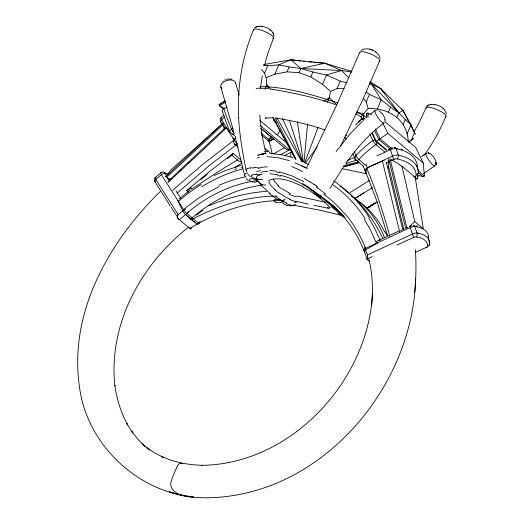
<?xml version="1.0" encoding="UTF-8"?>
<svg xmlns="http://www.w3.org/2000/svg" width="524" height="524" viewBox="0 0 524 524"><rect width="100%" height="100%" fill="white"/><g stroke="black" fill="none" stroke-linecap="round" stroke-linejoin="round"><path stroke-width="0.79" d="M364.023 250.249L367.311 259.649M428.416 236.913L428.37 237.778M273.98 36.294C273.358 29.265 264.771 25.814 258.509 26.305L259.092 26.239L256.629 26.783L257.199 26.58M428.455 245.645A4.788 2.961 -12.2 0 0 429.667 243.522L429.621 242.605M429.641 243.522L428.927 240.411M417.307 166.822C417.15 155.536 404.908 150.002 395.247 148.613A5.495 2.777 -14.5 0 0 390.485 149.674L376.861 155.916M388.481 168.473L388.769 159.925M253.564 29.73C243.85 52.944 238.846 78.037 238.4 103.176L238.387 103.713C237.903 126.14 241.682 148.351 246.149 170.248L246.575 171.001M238.702 95.158L238.721 94.621M365.68 171.8L365.732 171.361M372.472 293.119L371.66 304.732C373.206 289.222 372.505 273.417 368.68 258.273M160.246 191.483C109.202 241.584 68.86 312.114 79.34 385.874L79.432 386.633C87.082 447.81 143.491 497.767 205.172 497.78L205.978 497.8C319.85 497.119 412.67 388.684 415.683 278.46M363.512 118.915L363.905 113.387L368.176 108.468C388.998 107.826 407.692 119.885 408.281 142.096L413.39 138.598M414.707 292.182L414.766 291.403C416.049 277.53 416.357 263.572 415.336 249.673M388.526 167.975L388.638 166.606L403.768 229.257M304.077 161.923L307.562 124.077M260.408 88.615L262.255 75.718M233.023 137.897L233.874 139.246L233.822 141.336M371.699 304.018C361.652 387.642 287.82 464.375 201.498 465.351L202.297 465.371L191.66 464.677L181.35 463.006C177.328 463.111 176.706 468.535 174.99 471.338C173.431 475.137 171.695 478.903 170.732 482.905C169.914 493.674 185.548 497.335 193.336 496.935L180.184 494.905L169.285 491.82L175.9 493.719M189.812 188.398L188.81 189.78L186.616 190.631L209.364 171.676L233.121 153.388L240.975 159.971M256.583 177.374L256.753 179.267L257.978 181.697M354.748 157.717L354.925 157.135M344.176 88.418L337.03 88.707L330.533 91.412L329.242 97.687L327.526 102.232M436.001 164.326L435.765 160.992L433.865 157.259L430.813 154.102L427.794 152.87M264.496 65.376L267.79 53.566L273.554 37.997M233.121 153.388L232.322 154.953L227.259 158.726M265.275 89.054C268.046 82.615 266.637 74.5 261.555 69.568M280.071 129.926L278.257 133.803L275.873 134.753M258.194 178.782L257.507 180.38M188.437 211.572L187.409 213.052L179.404 219.694L189.793 228.405A3.917 0.603 50.8 0 0 190.33 228.811M304.641 162.866L318.088 127.247M200.181 221.416L198.635 223.25L189.793 228.405M264.548 73.288L267.718 65.67L278.722 64.871L289.183 66.934L300.855 68.5L341.517 70.517L351.794 72.089M266.218 77.729L274.851 74.179L278.722 64.871L290.938 59.762L324.873 63.247L351.905 71.415M274.851 74.179L287.139 71.847L289.183 66.934M287.139 71.847L299.106 72.718L300.855 68.5L324.873 63.247L341.517 70.517L348.964 77.906M330.533 91.412L322.555 84.325L310.863 76.89L312.907 71.985L326.426 75.017L340.2 81.089L347.15 82.884M322.555 84.325L326.426 75.017L341.517 70.517M337.03 88.707L340.2 81.089M359.785 52.282L336.231 105.979L306.756 167.588M368.176 108.468L366.25 101.944L369.427 94.327L366.171 92.067M377.319 109.143L381.197 99.835L371.464 84.089L369.518 82.622M388.441 112.044L390.485 107.132L381.197 99.835L369.427 94.327M397.074 117.107L398.829 112.889L403.008 110.538L410.947 124.778L415.506 134.373M403.238 124.45L405.281 119.544L371.464 84.089L369.086 84.279M407.069 134.085L410.947 124.778L405.281 119.544M411.458 139.849L414.628 132.231M379.749 60.62L363.008 99.2L340.908 145.633M366.296 169.514L367.285 167.621L392.502 156.093L390.485 149.674M426.038 107.787L419.095 122.747L413.914 131.95M445.996 116.138C440.173 130.076 432.817 143.386 423.877 155.556M339.126 212.646L340.862 213.386M257.382 180.636L262.662 185.064C235.918 188.398 210.838 201.157 190.841 218.999L185.562 214.571C205.375 196.624 231.313 183.95 257.435 180.525M339.369 212.168L339.441 212.816L342.951 215.482M329.969 188.489L342.762 167.929M355.207 156.571L355.22 156.545A5.764 3.229 -25.5 0 1 355.475 156.159L355.993 155.549A82.72 50.094 -25.8 0 1 372.885 140.491M271.17 136.509L268.091 140.74M346.128 163.049C355.711 149.464 366.708 136.771 379.684 126.317L383.843 123.147M336.094 151.593L350.477 133.463L362.274 121.313M305.237 163.18L317.38 146.831M360.912 117.238L363.905 113.387L356.595 112.719M165.597 176.627L171.119 169.769L222.543 123.585M358.744 159.46L358.776 159.42A92.407 55.957 -25.8 0 1 375.911 144.565A1.801 1.349 -51.1 0 0 376.736 142.266A1.795 0.373 54.9 0 1 375.23 140.236L372.047 133.633M427.446 105.809L427.008 106.248L429.149 104.813L431.684 104.302L431.141 104.348C437.252 104.021 445.059 107.302 446.396 113.832M426.929 106.32L427.368 105.887M254.585 28.126L255.928 27.11L255.437 27.399M265.871 118.038L272.513 117.808M168.152 181.121L225.51 127.509M179.536 171.341L181.324 169.671M188.489 162.971L189.688 161.851M167.975 182.614L226.499 127.908A2.718 0.413 50.7 0 1 226.119 127.194M165.695 176.693L223.139 123.081M166.298 177.643L223.741 124.037M361.023 50.455C367.501 46.151 378.394 50.861 380.175 58.256M409.447 226.532L414.779 221.6L401.934 166.154L391.349 159.427M172.691 190.251L202.696 164.457L234.176 140.065L226.499 127.908M177.236 192.996L209.875 165.119L237.28 144.021M185.542 214.552L185.227 214.27A3.616 0.766 55.3 0 1 182.83 211.002L182.568 210.51L186.924 206.784L198.262 198.36L208.283 192.203L219.15 186.695M224.062 115.097L221.311 117.52A5.45 1.192 49.6 0 0 221.58 119.741L228.975 131.465M182.568 210.51L178.212 201.354L188.666 192.858L201.19 184.435M221.573 119.734L224.691 117.022M155.779 179.45A4.788 1.159 50.1 0 1 155.418 177.341L161.405 172.579M251.618 175.402L252.044 175.101M170.267 205.886L155.274 182.234A2.771 1.906 -30.9 0 1 155.766 179.444L161.385 174.656A4.814 1.179 50.3 0 1 160.999 172.553M179.025 198.937L190.186 190.035M321.212 196.566L314.655 191.941L321.232 196.539M200.699 179.765L207.321 174.341M232.276 154.993L231.339 154.862M161.385 174.656L183.839 209.986L178.186 214.67L155.759 179.437M223.283 80.971L222.929 81.253M257.546 175.868L262.334 174.034M370.573 114.114L374.974 110.649M233.874 139.246L235.649 137.851M188.581 227.167C141.146 264.234 108.036 324.553 114.913 385.834L114.822 385.075C116.695 398.974 120.861 412.565 127.64 424.866L126.625 423.228L132.827 433.106L131.786 431.435L138.12 439.472L145.024 446.487L142.214 443.828L149.812 450.031L146.7 447.719L154.966 453.083L163.829 457.557L162.001 456.797L171.44 460.373L182.673 463.504M196.507 215.2L202.657 210.438M409.054 142.076L413.429 138.729M236.9 144.205L235.63 145.128L238.047 147.152M416.999 174.892L423.254 176.811L424.407 175.999L423.248 163.056L387.832 133.358L376.042 141.683M369.551 180.374L350.156 192.577M366.571 117.736L366.505 113.839L367.665 113.027L371.392 114.442M323.937 101.381L329.242 97.687L336.709 104.885M374.071 203.62L366.59 208.657M375.518 141.382L376.114 140.976L386.299 149.51M374.817 203.102L369.774 206.607L374.961 203.017M421.545 156.48L426.005 153.408M192.341 188.791L194.031 187.638M194.594 187.258L217.342 172.265L237.575 159.813M434.828 165.931L423.615 173.431M366.341 208.821L370.173 206.338L366.839 208.487M233.003 128.19L231.575 129.081L232.001 129.893A5.764 1.821 58.2 0 0 232.289 130.391L232.309 130.424M354.427 198.786L372.525 187.54M354.532 198.72L364.219 192.688M223.152 108.881L219.412 105.743L219.065 104.61L225.117 100.942M366.269 208.591L375.361 203.109M235.06 167.248L241.924 163.147M366.263 208.598L377.346 201.937M255.516 27.346L257.114 26.606M377.981 242.959A3.616 2.083 -17.5 0 0 377.116 243.26L365.601 249.856A3.616 2.089 -17.4 0 0 364.625 252.417M273.816 153.755L284.368 147.755L264.718 131.295M427.944 105.429L428.488 105.121L428.036 105.383M280.392 154.901L289.359 149.903L260.068 125.341M284.925 155.504L292.045 151.567M219.065 104.61L225.386 101.099M225.733 102.232L219.412 105.743L223.702 108.121M229.892 132.1A3.498 2.017 -17.9 0 1 231.621 129.127A82.72 23.691 61 0 1 223.859 108.789L226.971 107.099M272.329 137.733L268.956 139.607L260.939 132.893M268.216 141.644L273.875 138.506M268.963 141.349L273.495 138.834M261.764 135.31L269.179 141.526L273.711 139.011M345.879 135.506L346.633 135.192M191.627 219.661C217.473 205.801 246.26 196.389 275.768 196.061L281.054 200.482L284.322 200.685M281.054 200.489C251.54 200.816 222.752 210.229 196.913 224.089L191.293 219.353A3.642 0.779 55.2 0 1 190.317 218.246M366.879 259.085L372.236 256.557M214.257 175.52L225.51 170.536L240.654 165.492M224.855 80.002L225.837 79.583M379.114 240.667L380.496 240.025M376.219 241.512L398.836 231.038M387.963 149.681L389.633 148.921M400.506 230.789L401.967 230.121M396.982 245.042L413.98 237.267A2.45 1.336 -11.1 0 1 416.377 236.927L417.68 237.176M390.184 148.665L391.284 148.161M365.366 171.138A3.583 1.952 -11.1 0 1 366.702 168.263L382.422 161.078A2.718 1.48 -11.1 0 1 384.171 160.665M385.9 163.056L389.273 161.516M390.937 160.757L394.225 159.25A2.751 1.5 -11.1 0 1 397.172 158.936C405.445 160.547 415.571 165.23 416.2 174.793A2.758 1.5 -11.1 0 1 414.831 176.45L413.737 176.948M406.369 228.104L407.836 227.436M415.27 252.417L426.136 247.466A2.45 1.336 -11.1 0 0 427.374 246.149L427.368 245.298M208.454 205.919C226.872 198.059 246.503 192.74 266.519 191.358M258.253 155.13L261.98 153.958M247.669 168.473L246.385 169.252A7.945 2.738 8.9 0 0 246.11 169.894L246.149 170.248M347.366 160.377L354.964 157.37M256.668 171.525L260.428 170.542M261.162 154.835L261.679 154.659M257.264 157.94L259.577 157.305M345.84 163.468L356.785 160.134M343.233 166.881L358.102 162.8M343.305 166.96L358.992 162.715M181.514 494.82L180.184 494.905M226.709 79.288L229.466 78.882L231.942 79.229M293.433 205.46L292.215 205.703A6.838 2.784 9.1 0 1 288.521 205.67L287.532 205.513M343.751 165.591L358.75 161.903M262.779 154.357L263.356 154.22M256.131 88.497L259.511 88.117L267.646 88.628M263.592 64.603L290.938 59.762L296.597 60.515M161.051 172.573L161.019 172.573A2.83 2.79 71.9 0 1 164.975 172.933L167.929 174.243M262.668 153.807L265.347 153.421M259.911 86.696C286.536 86.67 312.769 94.798 337.934 102.953M303.468 186.911C293.296 182.024 280.884 176.313 269.565 180.04A15.039 5.05 18.7 0 0 269.054 180.603L268.917 180.931A17.954 5.993 17.1 0 0 268.832 181.638L270.508 185.188L275.211 189.852M289.313 149.91L286.176 149.491L284.427 147.984M250.773 167.883L254.5 167.87M256.354 174.368L254.906 174.42A6.838 2.653 8.3 0 0 252.005 175.082M270.626 153.552L281.886 154.731L292.831 157.573M267.057 156.611L278.408 157.79L289.372 160.645M340.299 215.122L321.166 210.438L293.237 205.107M269.762 173.693L277.641 174.728M376.73 110.053L377.247 110.112M155.438 177.361L155.811 177.426M303.062 61.341L305.485 61.55M308.721 61.839L311.95 62.12M313.562 62.258L324.873 63.247M269.631 170.3L276.751 171.302M328.574 208.369L313.797 205.251M263.362 65.245L267.718 65.67M403.218 229.184L403.735 229.25M298.215 60.732L300.638 61.053M241.826 162.106L238.649 160.986L231.746 155.084M276.083 118.162C292.674 120.605 309.075 124.496 324.946 129.906M434.907 104.525L434.298 104.427M271.072 89.073C292.759 92.781 314.459 97.222 335.255 104.518M167.307 178.481L170.523 179.031M366.466 173.739L342.067 168.662M416.377 226.82L414.681 226.538A4.814 2.417 -16.4 0 0 410.2 227.593L365.11 248.546L367.468 254.933L412.447 234.038A4.788 2.397 -16.2 0 1 417.13 233.016L418.532 233.311M428.599 152.995L428.069 152.897L429.149 153.178M414.825 226.014L415.29 226.106M308.322 204.144L295.418 201.137M155.3 181.363L155.025 181.324A2.45 0.373 50.7 0 0 155.274 182.241M394.683 147.925L395.155 148.03M325.063 202.185L296.951 196.009M394.231 159.283A2.758 0.93 65.3 0 1 392.522 156.106A5.45 2.751 -14.5 0 1 398.292 155.163C407.03 156.925 417.654 161.87 418.407 171.944A5.456 3.321 -11.1 0 1 416.842 174.878M279.488 171.892L291.75 175.809L303.665 181.592M280.255 175.285C294.272 178.501 306.828 186.046 317.996 194.889M417.641 226.041L416.659 225.798M220.846 121.43L220.722 121.398A2.751 0.419 50.7 0 0 220.984 122.4L225.051 128.839M221.311 117.52L221.711 117.638M397.002 148.475L397.454 148.593M369.774 49.263L370.481 49.453M312.907 71.985L300.855 68.5L290.938 59.762M402.74 228.3L404.292 228.792M311.603 190.055L313.83 191.47L308.269 187.061M299.106 72.718L310.863 76.89M401.037 148.986L402.76 149.602M254.854 178.763L253.308 178.108M286.759 203.102L278.421 199.048M372.708 50.271L371.876 49.931M361.449 118.706L361.743 118.909A2.685 2.063 -49.5 0 1 365.058 119.118A1.769 1.074 -25.8 0 0 362.726 119.407A0.897 0.681 -51.8 0 0 361.639 119.341L361.35 118.804M290.119 199.277L284.617 196.566L278.866 192.786M290.289 193.644L282.2 188.725M371.464 84.089L380.719 88.549L403.008 110.538L408.648 121.365M301.876 165.807L307.267 168.617M304.994 162.61L308.354 164.346M429.431 153.29L429.988 153.571M304.13 178.429L306.468 179.725M356.883 111.71L366.8 117.749M194.542 222.084L194.063 221.79M341.36 214.1L339.107 212.836L333.827 208.408L340.135 212.207M356.045 113.937L361.966 117.442M190.304 228.778L189.675 227.763M313.136 190.467C315.291 194.194 320.144 195.138 323.197 197.961C342.355 211.329 356.451 231.077 364.887 252.719M378.898 110.734C382.219 112.83 384.806 116.511 385.068 120.494M304.47 184.605L305.361 185.149M309.704 181.671L312.245 183.256A7.945 0.419 32.2 0 1 313.981 184.356M308.335 189.806C315.893 195.151 323.845 200.476 329.865 207.55M342.676 216.438L341.55 215.698M369.97 81.561L380.719 88.549L383.136 91.713M313.869 184.31L316.051 185.778M376.029 52.158L375.426 51.745M351.362 196.002C366.4 205.709 378.059 220.421 384.249 237.202M390.485 107.132L398.829 112.889L380.719 88.549M309.383 188.489L309.913 188.863M340.109 186.308L341.386 187.206M310.922 189.57L311.387 189.898M401.115 109.136L403.008 110.538M342.631 188.142C360.099 201.118 373.743 218.875 382.789 238.603M248.199 180.492L246.162 178.546M341.641 214.696L343.01 215.77M270.109 193.422L260.428 184.795M270.823 30.281L270.266 29.835M325.28 200.705L333.971 207.943M260.618 128.341L270.567 136.666M384.701 121.496L415.768 147.545L423.248 163.056M391.356 148.285L380.136 138.873L375.282 128.825M418.172 170.765L424.407 175.999M390.203 149.098L378.983 139.685L374.477 130.352M418.263 172.625L423.254 176.811M376.736 142.266L386.411 150.375M401.934 166.154L415.218 177.289L423.281 228.726L414.779 221.6M375.931 144.578L384.577 151.836M414.602 177.014L416.639 178.717A3.583 0.753 54.9 0 0 417.477 178.402M358.776 159.42L365.588 165.132M352.816 153.728L355.128 159.185L363.381 166.101M273.554 120.5L275.421 122.059M259.465 120.035L286.242 142.495M262.255 129.225L264.103 130.777M265.079 148.652L270.548 153.237M315.435 192.983C322.339 199.172 330.932 203.142 337.646 209.607M232.328 133.921L235.748 136.79M367.317 259.668L369.263 261.306M190.101 187.73L191.725 189.092L190.965 187.887M186.57 190.638L188.267 192.059M186.924 213.432L198.635 223.25M278.742 185.915L274.7 181.802L273.266 178.854M443.631 108.822L443.147 108.389M355.108 159.165L355.148 159.224A3.681 2.45 -73 0 0 358.73 159.44M336.84 210.445L340.836 214.827M250.217 176.732L247.924 174.322M178.71 219.052L170.994 207.026M186.983 215.744L187.952 216.694A22.237 3.609 51.3 0 0 189.374 217.984L191.823 220.06A28.165 4.572 51.3 0 0 194.09 221.829M234.903 144.434L234.909 144.447A3.02 0.452 50.5 0 0 235.617 145.102M190.867 218.908L190.474 218.442M344.838 213.432C353.89 224.161 360.918 236.514 366.079 249.548M270.777 89.401L266.709 84.384L268.753 88.825M363.263 98.132L366.25 101.944M233.259 131.878L232.787 131.19M273.043 117.848L276.587 122.97M273.063 32.855L272.683 32.278M361.599 119.289L361.619 119.315A83.657 52.256 -33.4 0 0 355.652 124.974M180.878 198.498L175.999 190.808M169.599 180.688L167.444 177.282M166.73 176.143L165.289 173.87A2.463 0.373 50.7 0 1 164.955 172.94M364.318 219.137L370.507 230.088L376.56 243.542M368.817 218.056L374.339 227.724L379.959 239.743M276.855 117.815L301.772 161.608M234.51 143.897L234.267 143.393M272.991 117.92L295.287 158.661M273.096 117.612L295.7 159.322M410.528 124.981L414.667 132.919M345.997 139.24L345.336 137.969A3.498 2.181 -33.5 0 1 344.91 137.006M385.14 231.746L387.105 235.767M275.244 117.776L296.008 159.224M282.999 203.004L282.757 202.166A11.122 4.86 6.9 0 1 285.233 199.113M383.07 123.487L387.832 133.358M367.665 113.027L369.047 115.896M366.505 113.839L368.241 117.428M372.374 133.22L376.114 140.976M362.726 119.407L363.368 120.73M369.728 133.915L372.911 140.511A3.583 0.753 54.9 0 0 375.924 144.572M178.206 201.334L178.036 200.947A3.616 0.773 55.3 0 1 177.859 200.391M282.357 118.463L302.079 161.438M362.87 165.617L366.079 172.881A3.02 1.644 -10.8 0 1 365.706 172.265M354.342 151.626L355.993 155.549M366.702 168.256C376.101 190.343 383.529 213.222 389.869 236.357M365.444 171.289L376.704 200.607L387.485 235.348M365.922 164.15L367.285 167.621M417.124 233.029L414.687 226.532A2.83 1.212 -83.2 0 0 413.22 225.569M273.803 34.551L273.594 33.929M289.274 120.153L302.78 162.04M396.223 148.718L398.292 155.169M220.787 86.899L233.815 131.917M235.472 82.53L239.121 94.772M235.348 137.648L244.623 175.324M386.47 162.735L402.733 229.512M382.422 161.078L399.661 231.831M390.026 158.582L406.886 227.933M388.795 159.145L405.648 228.497M428.357 238.001L428.77 239.723M265.963 153.689L262 135.415L259.727 114.9M417.287 166.35L418.407 171.944A2.777 2.325 -10.7 0 1 416.2 174.826M297.409 122.02L303.311 161.949M385.022 119.773L385.055 120.14M223.886 125.636L224.18 128.825M290.755 152.962L290.866 156.617M220.689 121.424A2.777 2.653 -69.7 0 1 221.331 117.553M220.951 122.42A2.758 1.716 -32.1 0 1 221.593 119.747M234.831 144.539A2.771 2.273 -88.8 0 1 234.405 143.995M234.071 143.511A5.004 3.635 81.2 0 1 233.638 141.323M237.11 143.635A3.583 0.55 50.7 0 1 234.176 140.065M218.953 185.299A157.416 118.752 -63.7 0 1 245.632 176.784M191.417 219.366A3.642 0.779 55.2 0 1 191.149 219.228M265.635 184.88A5.947 5.155 28.9 0 1 262.74 184.71M234.51 169.455A174.381 129.985 -61.8 0 1 236.73 168.715M241.164 167.353A174.381 129.985 -61.8 0 1 242.645 166.933M201.806 186.708A170.778 126.841 -61.6 0 1 242.658 168.898M197.587 224.475A3.616 0.779 55.1 0 1 197.207 224.305M197.843 224.023A3.616 0.779 55.1 0 1 197.836 224.331M276.711 196.133A5.947 1.48 -80.4 0 1 275.716 196.297M179.339 219.595A3.917 0.57 50.1 0 1 178.684 218.98M161.313 172.468A24.805 3.792 50.7 0 1 161.693 172.553M154.94 181.337A2.817 2.777 81.1 0 1 155.458 177.387M161.438 174.682A2.817 1.899 -29.9 0 1 165.322 173.837M155.759 177.348A24.346 3.72 50.7 0 1 155.844 177.374M155.215 181.245A20.619 3.151 50.7 0 1 155.287 181.265M199.317 223.506A3.393 0.439 59.1 0 1 198.589 223.152M186.872 213.334A3.393 1.009 51.2 0 1 183.806 209.973M183.904 210.019A2.758 1.703 -30.2 0 1 185.673 208.925M177.793 215.639A4.808 3.249 -86.1 0 1 177.996 214.565M191.882 227.953A3.747 1.729 -79.2 0 1 190.284 228.949M178.376 219.458A3.747 3.111 -66.2 0 1 177.747 215.79M269.185 141.526A127.122 36.411 61 0 1 272.159 153.846M223.879 108.809A1.769 0.504 61 0 1 224.331 108.134A1.795 1.028 -17 0 0 223.466 109.254M222.615 111.959A92.407 26.469 61 0 0 230.102 132.055L230.115 132.094A3.681 3.341 -69.2 0 0 234.497 133.751M222.562 111.35A1.801 1.415 -49.1 0 0 222.628 111.972A3.583 2.057 -17 0 1 223.892 108.815M232.636 131.288A6.026 1.906 58.2 0 1 232.139 130.496M234.536 133.548A4.015 1.1 58.7 0 1 233.226 131.95M238.754 118.634A127.122 36.411 61 0 1 238.433 117.71M221.966 88.471A7.663 4.389 -16.9 0 1 226.263 80.709A7.663 4.389 -16.9 0 1 235.545 83.65M245.867 176.909A7.65 3.137 7.4 0 1 247.636 172.855M294.901 162.833A60.424 23.835 35.3 0 1 305.512 167.752M264.076 151.809A54.758 27.995 35.4 0 1 268.72 151.056M291.842 166.619A61.57 23.082 34.4 0 1 302.531 171.597M257.612 155.386A56.297 28.303 34.8 0 1 264.738 153.722M340.698 214.755A19.381 1.998 27.8 0 1 339.395 214.598M333.074 207.412A68.369 5.404 34.5 0 1 336.015 209.941M313.797 192.688A78.462 6.275 34.5 0 1 320.832 198.196M277.772 175.533A100.89 67.91 54.3 0 1 280.373 176.123M260.847 172.422A49.315 25.394 36.4 0 1 268.091 171.282M256.622 177.387A17.868 6.622 16.8 0 1 257.356 175.795M260.991 184.795A63.823 23.947 11.4 0 1 258.411 181.717M277.34 199.251A81.155 31.394 9.8 0 1 269.192 193.5M293.054 205.644A18.51 6.229 12.6 0 1 285.966 203.423M276.875 172.088A105.724 71.303 54.4 0 1 279.6 172.704M258.411 168.335A55.184 28.905 37.2 0 1 267.358 166.868M281.322 188.804A88.425 33.674 10.4 0 1 277.943 185.954M296.486 196.841A14.607 5.279 11.7 0 1 288.822 193.906M329.269 207.91A17.43 2.266 23.7 0 1 327.231 207.642M330.035 207.635A18.661 2.666 27.3 0 1 329.74 208.133M303.357 187.258A16.499 2.862 29.6 0 1 307.673 189.832M278.486 192.806A87.999 31.073 13.1 0 1 274.871 189.852M295.287 201.458A16.283 4.998 15.4 0 1 289.621 199.454M294.449 202.198A50.789 0.668 11.8 0 1 296.342 202.598M287.466 205.605A6.072 2.489 8 0 1 283.071 203.011M295.431 204.426A10.847 4.539 9.6 0 1 293.204 205.323M253.701 30.575A10.814 2.613 22.6 0 1 264.744 31.519A10.814 2.613 22.6 0 1 272.696 38.566M246.935 171.394A10.218 3.498 10.1 0 1 246.555 171.001M247.721 168.492A10.146 3.465 8.2 0 1 250.826 167.922M254.284 167.477A15.805 5.64 8.9 0 1 258.817 167.975M262.871 179.686A11.122 4.513 5.5 0 1 255.109 178.599M253.269 178.121A6.072 2.437 7.6 0 1 251.513 175.376M256.19 174.138A10.847 4.094 7.7 0 1 260.074 174.433M426.15 108.691A10.814 2.62 22.6 0 1 437.199 109.66A10.814 2.62 22.6 0 1 445.131 116.714M331.148 206.384A11.122 0.576 38.2 0 1 343.999 216.301M342.46 215.469A6.072 0.373 36.3 0 1 343.967 216.687M345.126 217.801A6.072 0.373 36.3 0 1 345.139 217.84M344.379 217.434A6.838 0.524 35.8 0 1 342.552 216.327M340.967 215.004A10.847 0.943 36.4 0 1 337.764 212.718M359.837 53.009A10.814 2.613 22.6 0 1 370.979 54.129A10.814 2.613 22.6 0 1 379.055 61.125M315.959 185.732A10.218 0.734 31.7 0 1 317.662 186.976M306.868 180.014A10.146 0.419 32.2 0 1 309.894 181.841M302.171 177.426A15.805 0.897 32.9 0 1 302.191 177.158M305.204 185.024A6.838 0.393 34.9 0 1 308.204 186.976M303.586 184.33A10.847 0.498 34.4 0 1 302.833 183.472M383.994 122.38A7.663 1.598 54.8 0 1 377.942 117.592A7.663 1.598 54.8 0 1 375.996 110.852M316.404 187.147A7.65 0.393 36.5 0 1 325.738 194.188M417.851 176.883A1.769 1.074 -25.8 0 0 417.726 175.874A1.795 0.373 54.9 0 1 417.464 176.411A1.801 1.382 -50.1 0 1 416.639 178.71A92.407 55.957 -25.8 0 1 415.447 179.542M372.911 140.511A1.769 1.074 -25.8 0 1 375.223 140.236M358.822 159.584A3.498 0.766 55.5 0 1 356.11 155.654M358.285 122.046A89.466 55.885 -33.4 0 1 361.717 118.889M355.056 157.121A6.026 3.38 -25.5 0 1 355.357 156.571M355.049 159.198A4.015 2.358 -23.4 0 1 354.846 157.711M367.337 259.662A3.917 2.116 -10.3 0 1 366.892 259.098M429.608 243.529A2.817 2.332 6.7 0 1 427.374 246.169M427.82 236.946A2.83 2.306 10.7 0 1 427.944 237.097M416.449 226.741A24.805 13.506 -11.1 0 1 428.56 236.894M417.104 233.056A2.817 1.244 -81.8 0 1 416.377 236.927M410.783 226.099A2.817 0.76 67.3 0 0 410.2 227.593L412.447 234.038A2.771 0.747 68.5 0 0 413.98 237.28M418.584 233.259A24.346 13.257 -11.1 0 1 429.706 242.592M417.759 237.097A20.619 11.227 -11.1 0 1 427.512 245.278M364.272 251.075A3.393 1.657 -19.9 0 1 365.045 248.52M365.156 248.573A2.758 0.891 64 0 1 364.953 247.059M367.357 255.935A4.808 2.384 -71.1 0 1 367.658 255.05M427.25 247.092A2.771 1.12 62.2 0 1 426.143 247.485M367.553 258.129A3.747 1.028 -84.8 0 1 367.625 256.269M410.783 226.093A2.463 1.343 -11.1 0 1 411.635 225.805M333.801 208.447A5.947 5.941 -37.7 0 1 331.646 206.076M331.338 204.596A3.183 3.164 59.5 0 1 331.319 204.327M359.484 201.851A174.381 120.055 -43.6 0 1 384.662 232.08M323.596 194.09A157.416 130.784 -61.1 0 1 344.491 213.785M321.428 195.891A5.947 0.701 -49.2 0 1 320.957 196.304M333.48 180.813A174.381 145.115 -58.5 0 1 369.374 217.598M332 184.16A170.778 142.312 -58 0 1 365.09 218.488M435.018 165.315A7.663 1.598 54.8 0 1 429.005 160.449A7.663 1.598 54.8 0 1 426.772 153.493M416.855 165.433A2.784 2.345 -9.2 0 1 417.255 166.357M394.317 147.709A2.784 1.539 -75.3 0 1 396.203 148.737M398.266 155.189A2.777 1.565 -75 0 1 397.179 158.969M390.511 149.687A2.79 0.937 65.3 0 1 391.146 148.037M415.742 176.28A2.758 0.93 65.3 0 1 414.844 176.483M365.922 171.748A2.771 0.819 -71.5 0 1 365.942 171.499M366.027 171.184A5.004 1.991 -62.6 0 1 366.577 169.521M391.638 148.023A2.751 1.5 -11.1 0 1 392.771 147.755M436.125 163.671L435.955 164.503L436.125 163.671M265.969 117.952L265.498 118.228L265.963 117.979M261.974 26.351L261.306 26.272L262.707 26.475L262.026 26.357M436.106 162.61L436.138 162.971L436.106 162.61M275.486 202.094A4.054 1.605 8.8 0 0 281.781 201.72A4.054 1.605 8.8 0 0 276.083 199.369A4.054 1.605 8.8 0 0 275.486 202.094M250.996 181.527A4.054 1.605 8.8 0 0 257.225 181.094A4.054 1.605 8.8 0 0 251.448 178.782A4.054 1.605 8.8 0 0 250.996 181.527"/></g></svg>
